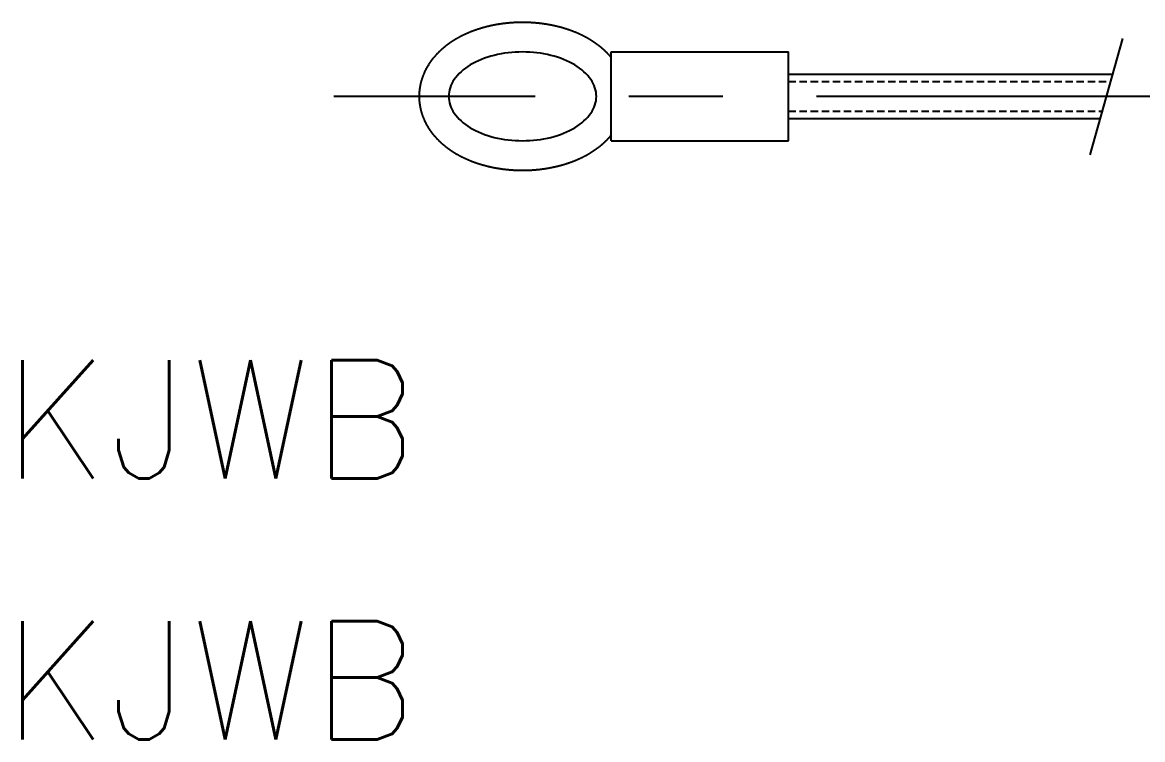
# Model space of a CAD drawing. Extents: x 15 to 151, y 33 to 81.
# Drawn here: x 14.7 to 90.5, y 32.5 to 81 of the extents above; entities that cross this region are included whole.
import ezdxf

# ---------------------------------------------------------------- set-up
doc = ezdxf.new("R2010")
doc.units = 0
doc.linetypes.add('CENTER', pattern=[50.8, 31.75, -6.35, 6.35, -6.35])
doc.linetypes.add('DASHED', pattern=[0.75, 0.5, -0.25])
doc.layers.get('0').update_dxf_attribs({"linetype": 'CONTINUOUS'})
doc.layers.add('CENTER', color=1, linetype='CENTER')
doc.styles.get("Standard").update_dxf_attribs({"font": 'txt.shx'})

msp = doc.modelspace()

# ---------------------------------------------------------------- linework, layer by layer
at = {"color": 3}
msp.add_line((89.1551, 79.9321), (86.9512, 72.0566), dxfattribs=at)
for p, q in [((54.5513, 73.0093), (54.5513, 79.0093)), ((54.5513, 79.0093), (66.5513, 79.0093)), ((66.5513, 73.0093), (66.5513, 79.0093)), ((66.5513, 77.5093), (88.4771, 77.5093)), ((66.5513, 74.5093), (87.6375, 74.5093)), ((54.5513, 73.0093), (66.5513, 73.0093))]:
    msp.add_line(p, q)
at = {"color": 3, "linetype": 'DASHED'}
for p, q in [((66.5513, 77.0093), (88.3372, 77.0093)), ((66.5513, 75.0093), (87.7775, 75.0093))]:
    msp.add_line(p, q, dxfattribs=at)
for points in [[(54.5513, 78.6416, 0), (54.5335, 78.6628, 0), (54.5155, 78.6838, 0), (54.4975, 78.7047, 0), (54.4793, 78.7255, 0), (54.4611, 78.7462, 0), (54.4427, 78.7668, 0), (54.4242, 78.7873, 0), (54.4057, 78.8077, 0), (54.387, 78.8279, 0), (54.3682, 78.848, 0), (54.3493, 78.8681, 0), (54.3304, 78.888, 0), (54.3113, 78.9078, 0), (54.2921, 78.9275, 0), (54.2728, 78.9471, 0), (54.2535, 78.9665, 0), (54.234, 78.9859, 0), (54.2145, 79.0051, 0), (54.1949, 79.0243, 0), (54.1751, 79.0433, 0), (54.1553, 79.0623, 0), (54.1354, 79.0811, 0), (54.1154, 79.0998, 0), (54.0953, 79.1184, 0), (54.0752, 79.1369, 0), (54.0549, 79.1553, 0), (54.0346, 79.1736, 0), (54.0142, 79.1918, 0), (53.9937, 79.2098, 0), (53.9731, 79.2278, 0), (53.9524, 79.2457, 0), (53.9316, 79.2634, 0), (53.9108, 79.2811, 0), (53.8899, 79.2986, 0), (53.8689, 79.3161, 0), (53.8478, 79.3334, 0), (53.8266, 79.3507, 0), (53.8054, 79.3678, 0), (53.784, 79.3849, 0), (53.7626, 79.4018, 0), (53.7411, 79.4186, 0), (53.7196, 79.4354, 0), (53.6979, 79.452, 0), (53.6762, 79.4685, 0), (53.6544, 79.485, 0), (53.6325, 79.5013, 0), (53.6106, 79.5175, 0), (53.5886, 79.5336, 0), (53.5665, 79.5497, 0), (53.5443, 79.5656, 0), (53.522, 79.5814, 0), (53.4997, 79.5972, 0), (53.4773, 79.6128, 0), (53.4549, 79.6283, 0), (53.4323, 79.6438, 0), (53.4097, 79.6591, 0), (53.3871, 79.6744, 0), (53.3643, 79.6895, 0), (53.3415, 79.7046, 0), (53.3186, 79.7195, 0), (53.2957, 79.7344, 0), (53.2726, 79.7491, 0), (53.2496, 79.7638, 0), (53.2264, 79.7784, 0), (53.2032, 79.7928, 0), (53.1799, 79.8072, 0), (53.1565, 79.8215, 0), (53.1331, 79.8357, 0), (53.1096, 79.8498, 0), (53.0861, 79.8638, 0), (53.0625, 79.8777, 0), (53.0388, 79.8915, 0), (53.0151, 79.9052, 0), (52.9913, 79.9189, 0), (52.9675, 79.9324, 0), (52.9435, 79.9459, 0), (52.9196, 79.9592, 0), (52.8955, 79.9725, 0), (52.8714, 79.9857, 0), (52.8473, 79.9987, 0), (52.8231, 80.0117, 0), (52.7988, 80.0246, 0), (52.7745, 80.0374, 0), (52.7501, 80.0502, 0), (52.7257, 80.0628, 0), (52.7012, 80.0753, 0), (52.6767, 80.0878, 0), (52.6521, 80.1002, 0), (52.6274, 80.1125, 0), (52.6027, 80.1246, 0), (52.578, 80.1368, 0), (52.5532, 80.1488, 0), (52.5283, 80.1607, 0), (52.5034, 80.1725, 0), (52.4784, 80.1843, 0), (52.4534, 80.196, 0), (52.4283, 80.2076, 0), (52.4032, 80.2191, 0), (52.3781, 80.2305, 0), (52.3528, 80.2418, 0), (52.3276, 80.253, 0), (52.3022, 80.2642, 0), (52.2769, 80.2752, 0), (52.2514, 80.2862, 0), (52.226, 80.2971, 0), (52.2005, 80.3079, 0), (52.1749, 80.3187, 0), (52.1493, 80.3293, 0), (52.1236, 80.3399, 0), (52.0979, 80.3503, 0), (52.0721, 80.3607, 0), (52.0463, 80.371, 0), (52.0205, 80.3812, 0), (51.9946, 80.3913, 0), (51.9686, 80.4014, 0), (51.9426, 80.4113, 0), (51.9166, 80.4212, 0), (51.8905, 80.431, 0), (51.8644, 80.4407, 0), (51.8382, 80.4503, 0), (51.812, 80.4598, 0), (51.7857, 80.4693, 0), (51.7594, 80.4787, 0), (51.7331, 80.4879, 0), (51.7067, 80.4971, 0), (51.6803, 80.5062, 0), (51.6538, 80.5153, 0), (51.6273, 80.5242, 0), (51.6008, 80.5331, 0), (51.5742, 80.5418, 0), (51.5475, 80.5505, 0), (51.5209, 80.5592, 0), (51.4941, 80.5677, 0), (51.4674, 80.5761, 0), (51.4406, 80.5845, 0), (51.4138, 80.5928, 0), (51.3869, 80.6009, 0), (51.36, 80.6091, 0), (51.3331, 80.6171, 0), (51.3061, 80.625, 0), (51.2791, 80.6329, 0), (51.252, 80.6407, 0), (51.2249, 80.6483, 0), (51.1978, 80.656, 0), (51.1706, 80.6635, 0), (51.1435, 80.6709, 0), (51.1162, 80.6783, 0), (51.089, 80.6856, 0), (51.0617, 80.6928, 0), (51.0343, 80.6999, 0), (51.007, 80.7069, 0), (50.9796, 80.7139, 0), (50.9522, 80.7208, 0), (50.9247, 80.7275, 0), (50.8972, 80.7343, 0), (50.8697, 80.7409, 0), (50.8421, 80.7474, 0), (50.8145, 80.7539, 0), (50.7869, 80.7603, 0), (50.7593, 80.7666, 0), (50.7316, 80.7728, 0), (50.7039, 80.7789, 0), (50.6762, 80.785, 0), (50.6484, 80.791, 0), (50.6206, 80.7969, 0), (50.5928, 80.8027, 0), (50.565, 80.8084, 0), (50.5371, 80.8141, 0), (50.5092, 80.8196, 0), (50.4813, 80.8251, 0), (50.4533, 80.8305, 0), (50.4253, 80.8359, 0), (50.3973, 80.8411, 0), (50.3693, 80.8463, 0), (50.3412, 80.8514, 0), (50.3132, 80.8564, 0), (50.2851, 80.8613, 0), (50.2569, 80.8661, 0), (50.2288, 80.8709, 0), (50.2006, 80.8756, 0), (50.1724, 80.8802, 0), (50.1442, 80.8847, 0), (50.116, 80.8892, 0), (50.0877, 80.8935, 0), (50.0595, 80.8978, 0), (50.0312, 80.902, 0), (50.0028, 80.9061, 0), (49.9745, 80.9102, 0), (49.9462, 80.9141, 0), (49.9178, 80.918, 0), (49.8894, 80.9218, 0), (49.861, 80.9255, 0), (49.8325, 80.9292, 0), (49.8041, 80.9327, 0), (49.7756, 80.9362, 0), (49.7472, 80.9396, 0), (49.7187, 80.9429, 0), (49.6901, 80.9461, 0), (49.6616, 80.9493, 0), (49.6331, 80.9523, 0), (49.6045, 80.9553, 0), (49.576, 80.9582, 0), (49.5474, 80.9611, 0), (49.5188, 80.9638, 0), (49.4902, 80.9665, 0), (49.4615, 80.9691, 0), (49.4329, 80.9716, 0), (49.4043, 80.974, 0), (49.3756, 80.9763, 0), (49.3469, 80.9786, 0), (49.3182, 80.9808, 0), (49.2896, 80.9829, 0), (49.2609, 80.9849, 0), (49.2321, 80.9869, 0), (49.2034, 80.9887, 0), (49.1747, 80.9905, 0), (49.146, 80.9922, 0), (49.1172, 80.9938, 0), (49.0885, 80.9954, 0), (49.0597, 80.9968, 0), (49.0309, 80.9982, 0), (49.0022, 80.9995, 0), (48.9734, 81.0007, 0), (48.9446, 81.0019, 0), (48.9158, 81.0029, 0), (48.887, 81.0039, 0), (48.8582, 81.0048, 0), (48.8294, 81.0056, 0), (48.8006, 81.0063, 0), (48.7718, 81.007, 0), (48.743, 81.0076, 0), (48.7142, 81.0081, 0), (48.6853, 81.0085, 0), (48.6565, 81.0088, 0), (48.6277, 81.0091, 0), (48.5989, 81.0092, 0), (48.57, 81.0093, 0), (48.5412, 81.0093, 0), (48.5124, 81.0093, 0), (48.4836, 81.0091, 0), (48.4548, 81.0089, 0), (48.4259, 81.0086, 0), (48.3971, 81.0082, 0), (48.3683, 81.0077, 0), (48.3395, 81.0072, 0), (48.3107, 81.0065, 0), (48.2819, 81.0058, 0), (48.2531, 81.005, 0), (48.2243, 81.0041, 0), (48.1955, 81.0032, 0), (48.1667, 81.0022, 0), (48.1379, 81.001, 0), (48.1091, 80.9998, 0), (48.0803, 80.9986, 0), (48.0516, 80.9972, 0), (48.0228, 80.9958, 0), (47.994, 80.9943, 0), (47.9653, 80.9927, 0), (47.9366, 80.991, 0), (47.9078, 80.9893, 0), (47.8791, 80.9874, 0), (47.8504, 80.9855, 0), (47.8217, 80.9835, 0), (47.793, 80.9814, 0), (47.7643, 80.9793, 0), (47.7356, 80.977, 0), (47.707, 80.9747, 0), (47.6783, 80.9723, 0), (47.6497, 80.9699, 0), (47.6211, 80.9673, 0), (47.5925, 80.9647, 0), (47.5639, 80.9619, 0), (47.5353, 80.9591, 0), (47.5067, 80.9563, 0), (47.4782, 80.9533, 0), (47.4496, 80.9503, 0), (47.4211, 80.9471, 0), (47.3926, 80.9439, 0), (47.3641, 80.9407, 0), (47.3356, 80.9373, 0), (47.3071, 80.9339, 0), (47.2787, 80.9303, 0), (47.2503, 80.9267, 0), (47.2218, 80.923, 0), (47.1935, 80.9193, 0), (47.1651, 80.9154, 0), (47.1367, 80.9115, 0), (47.1084, 80.9075, 0), (47.0801, 80.9034, 0), (47.0518, 80.8992, 0), (47.0235, 80.895, 0), (46.9952, 80.8906, 0), (46.967, 80.8862, 0), (46.9388, 80.8817, 0), (46.9106, 80.8772, 0), (46.8824, 80.8725, 0), (46.8542, 80.8678, 0), (46.8261, 80.8629, 0), (46.798, 80.858, 0), (46.7699, 80.8531, 0), (46.7419, 80.848, 0), (46.7138, 80.8428, 0), (46.6858, 80.8376, 0), (46.6578, 80.8323, 0), (46.6299, 80.8269, 0), (46.6019, 80.8215, 0), (46.574, 80.8159, 0), (46.5461, 80.8103, 0), (46.5183, 80.8046, 0), (46.4905, 80.7988, 0), (46.4627, 80.7929, 0), (46.4349, 80.7869, 0), (46.4071, 80.7809, 0), (46.3794, 80.7748, 0), (46.3517, 80.7686, 0), (46.3241, 80.7623, 0), (46.2965, 80.7559, 0), (46.2689, 80.7494, 0), (46.2413, 80.7429, 0), (46.2138, 80.7363, 0), (46.1863, 80.7296, 0), (46.1588, 80.7228, 0), (46.1313, 80.716, 0), (46.1039, 80.709, 0), (46.0766, 80.702, 0), (46.0492, 80.6949, 0), (46.0219, 80.6877, 0), (45.9946, 80.6804, 0), (45.9674, 80.6731, 0), (45.9402, 80.6657, 0), (45.913, 80.6581, 0), (45.8859, 80.6505, 0), (45.8588, 80.6429, 0), (45.8317, 80.6351, 0), (45.8047, 80.6273, 0), (45.7777, 80.6193, 0), (45.7507, 80.6113, 0), (45.7238, 80.6032, 0), (45.6969, 80.5951, 0), (45.6701, 80.5868, 0), (45.6433, 80.5785, 0), (45.6165, 80.57, 0), (45.5898, 80.5615, 0), (45.5631, 80.553, 0), (45.5365, 80.5443, 0), (45.5098, 80.5355, 0), (45.4833, 80.5267, 0), (45.4568, 80.5178, 0), (45.4303, 80.5088, 0), (45.4038, 80.4997, 0), (45.3774, 80.4906, 0), (45.3511, 80.4813, 0), (45.3247, 80.472, 0), (45.2985, 80.4626, 0), (45.2722, 80.4531, 0), (45.246, 80.4435, 0), (45.2199, 80.4339, 0), (45.1938, 80.4241, 0), (45.1677, 80.4143, 0), (45.1417, 80.4044, 0), (45.1157, 80.3944, 0), (45.0898, 80.3843, 0), (45.0639, 80.3742, 0), (45.0381, 80.3639, 0), (45.0123, 80.3536, 0), (44.9865, 80.3432, 0), (44.9608, 80.3327, 0), (44.9352, 80.3221, 0), (44.9096, 80.3114, 0), (44.884, 80.3007, 0), (44.8585, 80.2898, 0), (44.8331, 80.2789, 0), (44.8077, 80.2679, 0), (44.7823, 80.2568, 0), (44.757, 80.2456, 0), (44.7317, 80.2343, 0), (44.7065, 80.223, 0), (44.6814, 80.2115, 0), (44.6563, 80.2, 0), (44.6312, 80.1883, 0), (44.6063, 80.1766, 0), (44.5813, 80.1648, 0), (44.5564, 80.1529, 0), (44.5316, 80.141, 0), (44.5068, 80.1289, 0), (44.4821, 80.1167, 0), (44.4574, 80.1045, 0), (44.4328, 80.0921, 0), (44.4083, 80.0797, 0), (44.3838, 80.0672, 0), (44.3593, 80.0546, 0), (44.3349, 80.0419, 0), (44.3106, 80.0291, 0), (44.2863, 80.0162, 0), (44.2621, 80.0032, 0), (44.238, 79.9902, 0), (44.2139, 79.977, 0), (44.1899, 79.9638, 0), (44.1659, 79.9504, 0), (44.142, 79.937, 0), (44.1181, 79.9234, 0), (44.0944, 79.9098, 0), (44.0706, 79.8961, 0), (44.047, 79.8823, 0), (44.0234, 79.8684, 0), (43.9999, 79.8544, 0), (43.9764, 79.8403, 0), (43.953, 79.8261, 0), (43.9296, 79.8119, 0), (43.9064, 79.7975, 0), (43.8832, 79.783, 0), (43.86, 79.7685, 0), (43.8369, 79.7538, 0), (43.8139, 79.739, 0), (43.791, 79.7242, 0), (43.7681, 79.7093, 0), (43.7453, 79.6942, 0), (43.7226, 79.6791, 0), (43.6999, 79.6638, 0), (43.6773, 79.6485, 0), (43.6548, 79.6331, 0), (43.6323, 79.6176, 0), (43.6099, 79.6019, 0), (43.5876, 79.5862, 0), (43.5653, 79.5704, 0), (43.5432, 79.5545, 0), (43.5211, 79.5385, 0), (43.499, 79.5224, 0), (43.4771, 79.5061, 0), (43.4552, 79.4898, 0), (43.4334, 79.4734, 0), (43.4116, 79.4569, 0), (43.39, 79.4403, 0), (43.3684, 79.4236, 0), (43.3469, 79.4068, 0), (43.3254, 79.3899, 0), (43.3041, 79.3729, 0), (43.2828, 79.3557, 0), (43.2616, 79.3385, 0), (43.2405, 79.3212, 0), (43.2194, 79.3038, 0), (43.1985, 79.2863, 0), (43.1776, 79.2687, 0), (43.1567, 79.2509, 0), (43.136, 79.2331, 0), (43.1154, 79.2152, 0), (43.0948, 79.1971, 0), (43.0743, 79.179, 0), (43.0539, 79.1607, 0), (43.0336, 79.1424, 0), (43.0134, 79.1239, 0), (42.9932, 79.1053, 0), (42.9732, 79.0866, 0), (42.9532, 79.0678, 0), (42.9333, 79.0489, 0), (42.9136, 79.0299, 0), (42.8939, 79.0108, 0), (42.8743, 78.9916, 0), (42.8548, 78.9722, 0), (42.8354, 78.9528, 0), (42.8161, 78.9332, 0), (42.7968, 78.9136, 0), (42.7777, 78.8938, 0), (42.7587, 78.8739, 0), (42.7398, 78.8539, 0), (42.721, 78.8338, 0), (42.7023, 78.8136, 0), (42.6837, 78.7933, 0), (42.6652, 78.7728, 0), (42.6468, 78.7523, 0), (42.6285, 78.7316, 0), (42.6103, 78.7109, 0), (42.5923, 78.69, 0), (42.5743, 78.669, 0), (42.5565, 78.6479, 0), (42.5387, 78.6266, 0), (42.5211, 78.6053, 0), (42.5036, 78.5839, 0), (42.4862, 78.5623, 0), (42.4689, 78.5406, 0), (42.4517, 78.5189, 0), (42.4347, 78.497, 0), (42.4178, 78.4749, 0), (42.401, 78.4528, 0), (42.3843, 78.4306, 0), (42.3677, 78.4082, 0), (42.3513, 78.3857, 0), (42.335, 78.3632, 0), (42.3188, 78.3405, 0), (42.3027, 78.3176, 0), (42.2868, 78.2947, 0), (42.271, 78.2717, 0), (42.2553, 78.2485, 0), (42.2397, 78.2252, 0), (42.2243, 78.2018, 0), (42.209, 78.1783, 0), (42.1939, 78.1547, 0), (42.1788, 78.1309, 0), (42.164, 78.1071, 0), (42.1492, 78.0831, 0), (42.1346, 78.059, 0), (42.1202, 78.0347, 0), (42.1059, 78.0104, 0), (42.0917, 77.9859, 0), (42.0777, 77.9614, 0), (42.0639, 77.9367, 0), (42.0501, 77.9119, 0), (42.0366, 77.887, 0), (42.0232, 77.862, 0), (42.0099, 77.8368, 0), (41.9969, 77.8116, 0), (41.9839, 77.7862, 0), (41.9712, 77.7608, 0), (41.9586, 77.7352, 0), (41.9461, 77.7096, 0), (41.9338, 77.6838, 0), (41.9217, 77.6579, 0), (41.9098, 77.632, 0), (41.898, 77.6059, 0), (41.8864, 77.5798, 0), (41.8749, 77.5535, 0), (41.8637, 77.5271, 0), (41.8526, 77.5007, 0), (41.8417, 77.4741, 0), (41.831, 77.4475, 0), (41.8204, 77.4207, 0), (41.81, 77.3939, 0), (41.7998, 77.367, 0), (41.7898, 77.34, 0), (41.78, 77.3129, 0), (41.7704, 77.2857, 0), (41.7609, 77.2584, 0), (41.7517, 77.2311, 0), (41.7426, 77.2037, 0), (41.7337, 77.1761, 0), (41.7251, 77.1485, 0), (41.7166, 77.1208, 0), (41.7083, 77.0931, 0), (41.7002, 77.0652, 0), (41.6923, 77.0373, 0), (41.6846, 77.0093, 0), (41.6772, 76.9812, 0), (41.6699, 76.9531, 0), (41.6628, 76.9249, 0), (41.6559, 76.8966, 0), (41.6493, 76.8682, 0), (41.6428, 76.8398, 0), (41.6366, 76.8113, 0), (41.6306, 76.7827, 0), (41.6248, 76.754, 0), (41.6192, 76.7253, 0), (41.6138, 76.6966, 0), (41.6087, 76.6677, 0), (41.6038, 76.6389, 0), (41.5991, 76.6099, 0), (41.5946, 76.581, 0), (41.5904, 76.5519, 0), (41.5864, 76.5229, 0), (41.5826, 76.4938, 0), (41.579, 76.4646, 0), (41.5757, 76.4355, 0), (41.5725, 76.4063, 0), (41.5696, 76.377, 0), (41.567, 76.3478, 0), (41.5645, 76.3185, 0), (41.5623, 76.2891, 0), (41.5603, 76.2598, 0), (41.5585, 76.2304, 0), (41.5569, 76.201, 0), (41.5556, 76.1716, 0), (41.5545, 76.1422, 0), (41.5536, 76.1128, 0), (41.5529, 76.0834, 0), (41.5525, 76.054, 0), (41.5523, 76.0245, 0), (41.5523, 75.9951, 0), (41.5525, 75.9656, 0), (41.553, 75.9362, 0), (41.5536, 75.9068, 0), (41.5545, 75.8774, 0), (41.5557, 75.848, 0), (41.557, 75.8186, 0), (41.5586, 75.7892, 0), (41.5603, 75.7598, 0), (41.5624, 75.7305, 0), (41.5646, 75.7011, 0), (41.567, 75.6718, 0), (41.5697, 75.6426, 0), (41.5726, 75.6133, 0), (41.5757, 75.5841, 0), (41.5791, 75.5549, 0), (41.5826, 75.5258, 0), (41.5864, 75.4967, 0), (41.5904, 75.4676, 0), (41.5946, 75.4386, 0), (41.5991, 75.4096, 0), (41.6038, 75.3807, 0), (41.6086, 75.3518, 0), (41.6138, 75.323, 0), (41.6191, 75.2942, 0), (41.6246, 75.2655, 0), (41.6304, 75.2368, 0), (41.6364, 75.2082, 0), (41.6426, 75.1797, 0), (41.6491, 75.1512, 0), (41.6557, 75.1229, 0), (41.6626, 75.0945, 0), (41.6696, 75.0663, 0), (41.6769, 75.0381, 0), (41.6844, 75.01, 0), (41.692, 74.982, 0), (41.6999, 74.9541, 0), (41.708, 74.9263, 0), (41.7163, 74.8985, 0), (41.7248, 74.8708, 0), (41.7334, 74.8432, 0), (41.7423, 74.8157, 0), (41.7513, 74.7882, 0), (41.7606, 74.7609, 0), (41.77, 74.7336, 0), (41.7797, 74.7065, 0), (41.7895, 74.6794, 0), (41.7995, 74.6524, 0), (41.8097, 74.6255, 0), (41.82, 74.5986, 0), (41.8306, 74.5719, 0), (41.8413, 74.5453, 0), (41.8522, 74.5187, 0), (41.8633, 74.4923, 0), (41.8746, 74.4659, 0), (41.886, 74.4397, 0), (41.8976, 74.4135, 0), (41.9094, 74.3875, 0), (41.9213, 74.3615, 0), (41.9334, 74.3357, 0), (41.9457, 74.3099, 0), (41.9581, 74.2843, 0), (41.9707, 74.2587, 0), (41.9835, 74.2333, 0), (41.9964, 74.2079, 0), (42.0095, 74.1827, 0), (42.0228, 74.1576, 0), (42.0362, 74.1325, 0), (42.0497, 74.1076, 0), (42.0634, 74.0828, 0), (42.0773, 74.0581, 0), (42.0913, 74.0336, 0), (42.1054, 74.0091, 0), (42.1197, 73.9847, 0), (42.1342, 73.9605, 0), (42.1488, 73.9364, 0), (42.1635, 73.9124, 0), (42.1784, 73.8885, 0), (42.1934, 73.8647, 0), (42.2086, 73.8411, 0), (42.2238, 73.8175, 0), (42.2393, 73.7941, 0), (42.2548, 73.7708, 0), (42.2705, 73.7477, 0), (42.2863, 73.7246, 0), (42.3023, 73.7017, 0), (42.3183, 73.6788, 0), (42.3345, 73.6561, 0), (42.3508, 73.6335, 0), (42.3673, 73.6111, 0), (42.3838, 73.5887, 0), (42.4005, 73.5665, 0), (42.4173, 73.5443, 0), (42.4342, 73.5223, 0), (42.4513, 73.5004, 0), (42.4684, 73.4786, 0), (42.4857, 73.4569, 0), (42.5031, 73.4354, 0), (42.5206, 73.4139, 0), (42.5382, 73.3926, 0), (42.556, 73.3714, 0), (42.5738, 73.3503, 0), (42.5917, 73.3293, 0), (42.6098, 73.3084, 0), (42.628, 73.2876, 0), (42.6463, 73.2669, 0), (42.6646, 73.2464, 0), (42.6831, 73.226, 0), (42.7017, 73.2056, 0), (42.7204, 73.1854, 0), (42.7392, 73.1653, 0), (42.7581, 73.1453, 0), (42.7771, 73.1254, 0), (42.7962, 73.1057, 0), (42.8154, 73.086, 0), (42.8347, 73.0664, 0), (42.8541, 73.047, 0), (42.8736, 73.0277, 0), (42.8932, 73.0084, 0), (42.9129, 72.9893, 0), (42.9327, 72.9703, 0), (42.9526, 72.9514, 0), (42.9725, 72.9326, 0), (42.9926, 72.9139, 0), (43.0127, 72.8953, 0), (43.0329, 72.8769, 0), (43.0533, 72.8585, 0), (43.0737, 72.8402, 0), (43.0941, 72.8221, 0), (43.1147, 72.804, 0), (43.1354, 72.7861, 0), (43.1561, 72.7682, 0), (43.1769, 72.7505, 0), (43.1978, 72.7329, 0), (43.2188, 72.7154, 0), (43.2398, 72.698, 0), (43.261, 72.6806, 0), (43.2822, 72.6634, 0), (43.3035, 72.6463, 0), (43.3248, 72.6293, 0), (43.3463, 72.6124, 0), (43.3678, 72.5956, 0), (43.3894, 72.5789, 0), (43.4111, 72.5623, 0), (43.4328, 72.5458, 0), (43.4547, 72.5294, 0), (43.4766, 72.5131, 0), (43.4985, 72.4969, 0), (43.5206, 72.4808, 0), (43.5427, 72.4648, 0), (43.5649, 72.4489, 0), (43.5871, 72.4331, 0), (43.6095, 72.4174, 0), (43.6319, 72.4018, 0), (43.6544, 72.3863, 0), (43.6769, 72.3709, 0), (43.6995, 72.3556, 0), (43.7222, 72.3404, 0), (43.745, 72.3252, 0), (43.7678, 72.3102, 0), (43.7907, 72.2953, 0), (43.8136, 72.2804, 0), (43.8367, 72.2657, 0), (43.8598, 72.2511, 0), (43.8829, 72.2365, 0), (43.9061, 72.2221, 0), (43.9294, 72.2077, 0), (43.9528, 72.1934, 0), (43.9762, 72.1793, 0), (43.9997, 72.1652, 0), (44.0232, 72.1512, 0), (44.0468, 72.1373, 0), (44.0705, 72.1235, 0), (44.0942, 72.1098, 0), (44.118, 72.0962, 0), (44.1419, 72.0827, 0), (44.1658, 72.0693, 0), (44.1897, 72.0559, 0), (44.2138, 72.0427, 0), (44.2379, 72.0295, 0), (44.262, 72.0164, 0), (44.2862, 72.0035, 0), (44.3105, 71.9906, 0), (44.3348, 71.9778, 0), (44.3592, 71.9651, 0), (44.3836, 71.9525, 0), (44.4081, 71.9399, 0), (44.4327, 71.9275, 0), (44.4572, 71.9152, 0), (44.4819, 71.9029, 0), (44.5066, 71.8907, 0), (44.5314, 71.8786, 0), (44.5562, 71.8666, 0), (44.5811, 71.8547, 0), (44.606, 71.8429, 0), (44.631, 71.8312, 0), (44.656, 71.8195, 0), (44.6811, 71.8079, 0), (44.7062, 71.7964, 0), (44.7314, 71.785, 0), (44.7566, 71.7737, 0), (44.7819, 71.7625, 0), (44.8072, 71.7514, 0), (44.8326, 71.7403, 0), (44.8581, 71.7294, 0), (44.8836, 71.7185, 0), (44.9091, 71.7077, 0), (44.9347, 71.697, 0), (44.9603, 71.6863, 0), (44.986, 71.6758, 0), (45.0117, 71.6653, 0), (45.0375, 71.655, 0), (45.0633, 71.6447, 0), (45.0892, 71.6345, 0), (45.1151, 71.6244, 0), (45.1411, 71.6144, 0), (45.1671, 71.6044, 0), (45.1931, 71.5946, 0), (45.2192, 71.5848, 0), (45.2453, 71.5751, 0), (45.2715, 71.5655, 0), (45.2978, 71.556, 0), (45.324, 71.5465, 0), (45.3503, 71.5372, 0), (45.3767, 71.5279, 0), (45.4031, 71.5187, 0), (45.4295, 71.5096, 0), (45.456, 71.5006, 0), (45.4826, 71.4917, 0), (45.5091, 71.4829, 0), (45.5357, 71.4741, 0), (45.5624, 71.4654, 0), (45.5891, 71.4568, 0), (45.6158, 71.4483, 0), (45.6425, 71.4399, 0), (45.6693, 71.4316, 0), (45.6962, 71.4233, 0), (45.7231, 71.4151, 0), (45.75, 71.407, 0), (45.7769, 71.399, 0), (45.8039, 71.3911, 0), (45.8309, 71.3833, 0), (45.858, 71.3755, 0), (45.8851, 71.3678, 0), (45.9122, 71.3602, 0), (45.9394, 71.3527, 0), (45.9666, 71.3453, 0), (45.9939, 71.338, 0), (46.0211, 71.3307, 0), (46.0484, 71.3235, 0), (46.0758, 71.3164, 0), (46.1031, 71.3094, 0), (46.1305, 71.3025, 0), (46.158, 71.2956, 0), (46.1855, 71.2889, 0), (46.213, 71.2822, 0), (46.2405, 71.2756, 0), (46.268, 71.2691, 0), (46.2956, 71.2626, 0), (46.3233, 71.2563, 0), (46.3509, 71.25, 0), (46.3786, 71.2438, 0), (46.4063, 71.2377, 0), (46.434, 71.2317, 0), (46.4618, 71.2257, 0), (46.4896, 71.2199, 0), (46.5174, 71.2141, 0), (46.5453, 71.2084, 0), (46.5732, 71.2028, 0), (46.6011, 71.1972, 0), (46.629, 71.1918, 0), (46.6569, 71.1864, 0), (46.6849, 71.1811, 0), (46.7129, 71.1759, 0), (46.741, 71.1708, 0), (46.769, 71.1657, 0), (46.7971, 71.1607, 0), (46.8252, 71.1558, 0), (46.8533, 71.151, 0), (46.8815, 71.1463, 0), (46.9096, 71.1417, 0), (46.9378, 71.1371, 0), (46.9661, 71.1326, 0), (46.9943, 71.1282, 0), (47.0225, 71.1239, 0), (47.0508, 71.1196, 0), (47.0791, 71.1155, 0), (47.1074, 71.1114, 0), (47.1358, 71.1074, 0), (47.1641, 71.1034, 0), (47.1925, 71.0996, 0), (47.2209, 71.0958, 0), (47.2493, 71.0921, 0), (47.2778, 71.0885, 0), (47.3062, 71.085, 0), (47.3347, 71.0816, 0), (47.3631, 71.0782, 0), (47.3916, 71.0749, 0), (47.4202, 71.0717, 0), (47.4487, 71.0686, 0), (47.4772, 71.0655, 0), (47.5058, 71.0625, 0), (47.5344, 71.0597, 0), (47.563, 71.0568, 0), (47.5916, 71.0541, 0), (47.6202, 71.0515, 0), (47.6488, 71.0489, 0), (47.6774, 71.0464, 0), (47.7061, 71.044, 0), (47.7347, 71.0417, 0), (47.7634, 71.0394, 0), (47.7921, 71.0373, 0), (47.8208, 71.0352, 0), (47.8495, 71.0332, 0), (47.8782, 71.0313, 0), (47.9069, 71.0294, 0), (47.9357, 71.0277, 0), (47.9644, 71.026, 0), (47.9932, 71.0244, 0), (48.0219, 71.0229, 0), (48.0507, 71.0214, 0), (48.0794, 71.0201, 0), (48.1082, 71.0188, 0), (48.137, 71.0176, 0), (48.1658, 71.0165, 0), (48.1946, 71.0154, 0), (48.2234, 71.0145, 0), (48.2522, 71.0136, 0), (48.281, 71.0128, 0), (48.3098, 71.0121, 0), (48.3386, 71.0114, 0), (48.3674, 71.0109, 0), (48.3962, 71.0104, 0), (48.425, 71.01, 0), (48.4539, 71.0097, 0), (48.4827, 71.0095, 0), (48.5115, 71.0093, 0), (48.5403, 71.0092, 0), (48.5691, 71.0093, 0), (48.598, 71.0093, 0), (48.6268, 71.0095, 0), (48.6556, 71.0098, 0), (48.6844, 71.0101, 0), (48.7133, 71.0105, 0), (48.7421, 71.011, 0), (48.7709, 71.0116, 0), (48.7997, 71.0122, 0), (48.8285, 71.0129, 0), (48.8573, 71.0138, 0), (48.8861, 71.0147, 0), (48.9149, 71.0156, 0), (48.9437, 71.0167, 0), (48.9725, 71.0178, 0), (49.0013, 71.019, 0), (49.03, 71.0203, 0), (49.0588, 71.0217, 0), (49.0876, 71.0232, 0), (49.1163, 71.0247, 0), (49.1451, 71.0263, 0), (49.1738, 71.028, 0), (49.2025, 71.0298, 0), (49.2312, 71.0317, 0), (49.26, 71.0336, 0), (49.2887, 71.0356, 0), (49.3174, 71.0377, 0), (49.346, 71.0399, 0), (49.3747, 71.0422, 0), (49.4034, 71.0445, 0), (49.432, 71.0469, 0), (49.4606, 71.0494, 0), (49.4893, 71.052, 0), (49.5179, 71.0547, 0), (49.5465, 71.0574, 0), (49.5751, 71.0603, 0), (49.6036, 71.0632, 0), (49.6322, 71.0662, 0), (49.6607, 71.0692, 0), (49.6893, 71.0724, 0), (49.7178, 71.0756, 0), (49.7463, 71.0789, 0), (49.7748, 71.0823, 0), (49.8032, 71.0858, 0), (49.8317, 71.0894, 0), (49.8601, 71.093, 0), (49.8885, 71.0967, 0), (49.9169, 71.1005, 0), (49.9453, 71.1044, 0), (49.9736, 71.1083, 0), (50.002, 71.1124, 0), (50.0303, 71.1165, 0), (50.0586, 71.1207, 0), (50.0869, 71.125, 0), (50.1151, 71.1293, 0), (50.1434, 71.1338, 0), (50.1716, 71.1383, 0), (50.1998, 71.1429, 0), (50.2279, 71.1476, 0), (50.2561, 71.1523, 0), (50.2842, 71.1572, 0), (50.3123, 71.1621, 0), (50.3404, 71.1671, 0), (50.3684, 71.1722, 0), (50.3965, 71.1774, 0), (50.4245, 71.1826, 0), (50.4525, 71.188, 0), (50.4804, 71.1934, 0), (50.5083, 71.1989, 0), (50.5362, 71.2044, 0), (50.5641, 71.2101, 0), (50.592, 71.2158, 0), (50.6198, 71.2216, 0), (50.6476, 71.2275, 0), (50.6753, 71.2335, 0), (50.7031, 71.2395, 0), (50.7308, 71.2457, 0), (50.7584, 71.2519, 0), (50.7861, 71.2582, 0), (50.8137, 71.2646, 0), (50.8413, 71.271, 0), (50.8688, 71.2776, 0), (50.8964, 71.2842, 0), (50.9239, 71.2909, 0), (50.9513, 71.2977, 0), (50.9788, 71.3046, 0), (51.0061, 71.3115, 0), (51.0335, 71.3186, 0), (51.0608, 71.3257, 0), (51.0881, 71.3329, 0), (51.1154, 71.3402, 0), (51.1426, 71.3475, 0), (51.1698, 71.355, 0), (51.197, 71.3625, 0), (51.2241, 71.3701, 0), (51.2512, 71.3778, 0), (51.2783, 71.3856, 0), (51.3053, 71.3934, 0), (51.3322, 71.4014, 0), (51.3592, 71.4094, 0), (51.3861, 71.4175, 0), (51.413, 71.4257, 0), (51.4398, 71.434, 0), (51.4666, 71.4423, 0), (51.4933, 71.4507, 0), (51.52, 71.4593, 0), (51.5467, 71.4679, 0), (51.5734, 71.4766, 0), (51.5999, 71.4853, 0), (51.6265, 71.4942, 0), (51.653, 71.5031, 0), (51.6795, 71.5122, 0), (51.7059, 71.5213, 0), (51.7323, 71.5305, 0), (51.7586, 71.5397, 0), (51.7849, 71.5491, 0), (51.8112, 71.5585, 0), (51.8374, 71.5681, 0), (51.8636, 71.5777, 0), (51.8897, 71.5874, 0), (51.9158, 71.5972, 0), (51.9418, 71.607, 0), (51.9678, 71.617, 0), (51.9938, 71.627, 0), (52.0197, 71.6372, 0), (52.0455, 71.6474, 0), (52.0713, 71.6577, 0), (52.0971, 71.668, 0), (52.1228, 71.6785, 0), (52.1485, 71.689, 0), (52.1741, 71.6997, 0), (52.1997, 71.7104, 0), (52.2252, 71.7212, 0), (52.2507, 71.7321, 0), (52.2761, 71.7431, 0), (52.3015, 71.7541, 0), (52.3268, 71.7653, 0), (52.3521, 71.7765, 0), (52.3773, 71.7878, 0), (52.4025, 71.7992, 0), (52.4276, 71.8107, 0), (52.4527, 71.8223, 0), (52.4777, 71.834, 0), (52.5026, 71.8457, 0), (52.5275, 71.8576, 0), (52.5524, 71.8695, 0), (52.5772, 71.8815, 0), (52.602, 71.8936, 0), (52.6267, 71.9058, 0), (52.6513, 71.9181, 0), (52.6759, 71.9305, 0), (52.7004, 71.9429, 0), (52.7249, 71.9555, 0), (52.7494, 71.9681, 0), (52.7737, 71.9808, 0), (52.798, 71.9936, 0), (52.8223, 72.0065, 0), (52.8465, 72.0195, 0), (52.8706, 72.0326, 0), (52.8947, 72.0458, 0), (52.9187, 72.0591, 0), (52.9427, 72.0724, 0), (52.9666, 72.0859, 0), (52.9904, 72.0994, 0), (53.0142, 72.113, 0), (53.0379, 72.1268, 0), (53.0616, 72.1406, 0), (53.0852, 72.1545, 0), (53.1087, 72.1685, 0), (53.1322, 72.1826, 0), (53.1556, 72.1968, 0), (53.1789, 72.2111, 0), (53.2022, 72.2255, 0), (53.2254, 72.2399, 0), (53.2485, 72.2545, 0), (53.2716, 72.2692, 0), (53.2946, 72.2839, 0), (53.3175, 72.2988, 0), (53.3404, 72.3137, 0), (53.3632, 72.3288, 0), (53.386, 72.3439, 0), (53.4086, 72.3592, 0), (53.4312, 72.3745, 0), (53.4537, 72.39, 0), (53.4762, 72.4055, 0), (53.4986, 72.4211, 0), (53.5209, 72.4369, 0), (53.5431, 72.4527, 0), (53.5653, 72.4686, 0), (53.5874, 72.4846, 0), (53.6094, 72.5008, 0), (53.6314, 72.517, 0), (53.6533, 72.5333, 0), (53.6751, 72.5497, 0), (53.6968, 72.5663, 0), (53.7184, 72.5829, 0), (53.74, 72.5996, 0), (53.7615, 72.6165, 0), (53.7829, 72.6334, 0), (53.8043, 72.6504, 0), (53.8256, 72.6676, 0), (53.8467, 72.6848, 0), (53.8678, 72.7021, 0), (53.8889, 72.7196, 0), (53.9098, 72.7371, 0), (53.9307, 72.7548, 0), (53.9515, 72.7725, 0), (53.9722, 72.7904, 0), (53.9928, 72.8083, 0), (54.0134, 72.8264, 0), (54.0338, 72.8446, 0), (54.0542, 72.8629, 0), (54.0745, 72.8813, 0), (54.0947, 72.8998, 0), (54.1149, 72.9184, 0), (54.1349, 72.9371, 0), (54.1549, 72.956, 0), (54.1747, 72.9749, 0), (54.1945, 72.994, 0), (54.2142, 73.0131, 0), (54.2337, 73.0324, 0), (54.2532, 73.0518, 0), (54.2726, 73.0713, 0), (54.2919, 73.0909, 0), (54.3111, 73.1106, 0), (54.3302, 73.1304, 0), (54.3492, 73.1503, 0), (54.3681, 73.1704, 0), (54.3869, 73.1905, 0), (54.4056, 73.2108, 0), (54.4242, 73.2311, 0), (54.4427, 73.2516, 0), (54.4611, 73.2722, 0), (54.4793, 73.2929, 0), (54.4975, 73.3137, 0), (54.5155, 73.3346, 0), (54.5335, 73.3557, 0), (54.5513, 73.3768, 0)], [(53.5513, 76.0093, 0), (53.5453, 76.1565, 0), (53.5272, 76.3034, 0), (53.4972, 76.4495, 0), (53.4552, 76.5946, 0), (53.4015, 76.7383, 0), (53.336, 76.8802, 0), (53.259, 77.02, 0), (53.1707, 77.1574, 0), (53.0713, 77.292, 0), (52.9609, 77.4235, 0), (52.84, 77.5516, 0), (52.7087, 77.676, 0), (52.5673, 77.7964, 0), (52.4164, 77.9125, 0), (52.2561, 78.024, 0), (52.0868, 78.1306, 0), (51.9091, 78.2322, 0), (51.7233, 78.3284, 0), (51.5298, 78.4189, 0), (51.3292, 78.5037, 0), (51.1218, 78.5825, 0), (50.9083, 78.6551, 0), (50.6891, 78.7213, 0), (50.4647, 78.781, 0), (50.2358, 78.834, 0), (50.0027, 78.8801, 0), (49.7662, 78.9194, 0), (49.5268, 78.9517, 0), (49.285, 78.9769, 0), (49.0414, 78.9949, 0), (48.7966, 79.0057, 0), (48.5513, 79.0093, 0), (48.306, 79.0057, 0), (48.0612, 78.9949, 0), (47.8177, 78.9769, 0), (47.5759, 78.9517, 0), (47.3364, 78.9194, 0), (47.0999, 78.8801, 0), (46.8669, 78.834, 0), (46.6379, 78.781, 0), (46.4135, 78.7213, 0), (46.1943, 78.6551, 0), (45.9808, 78.5825, 0), (45.7735, 78.5037, 0), (45.5728, 78.4189, 0), (45.3793, 78.3284, 0), (45.1935, 78.2322, 0), (45.0158, 78.1306, 0), (44.8466, 78.024, 0), (44.6863, 77.9125, 0), (44.5353, 77.7964, 0), (44.394, 77.676, 0), (44.2627, 77.5516, 0), (44.1417, 77.4235, 0), (44.0314, 77.292, 0), (43.9319, 77.1574, 0), (43.8436, 77.02, 0), (43.7666, 76.8802, 0), (43.7012, 76.7383, 0), (43.6474, 76.5946, 0), (43.6054, 76.4495, 0), (43.5754, 76.3034, 0), (43.5573, 76.1565, 0), (43.5513, 76.0093, 0), (43.5573, 75.8621, 0), (43.5754, 75.7153, 0), (43.6054, 75.5691, 0), (43.6474, 75.4241, 0), (43.7012, 75.2804, 0), (43.7666, 75.1385, 0), (43.8436, 74.9987, 0), (43.9319, 74.8613, 0), (44.0314, 74.7267, 0), (44.1417, 74.5951, 0), (44.2627, 74.467, 0), (44.394, 74.3426, 0), (44.5353, 74.2222, 0), (44.6863, 74.1061, 0), (44.8466, 73.9946, 0), (45.0158, 73.888, 0), (45.1935, 73.7865, 0), (45.3793, 73.6903, 0), (45.5728, 73.5997, 0), (45.7735, 73.5149, 0), (45.9808, 73.4361, 0), (46.1943, 73.3636, 0), (46.4135, 73.2974, 0), (46.6379, 73.2377, 0), (46.8669, 73.1847, 0), (47.0999, 73.1385, 0), (47.3364, 73.0992, 0), (47.5759, 73.067, 0), (47.8177, 73.0418, 0), (48.0612, 73.0238, 0), (48.306, 73.0129, 0), (48.5513, 73.0093, 0), (48.7966, 73.0129, 0), (49.0414, 73.0238, 0), (49.285, 73.0418, 0), (49.5268, 73.067, 0), (49.7662, 73.0992, 0), (50.0027, 73.1385, 0), (50.2358, 73.1847, 0), (50.4647, 73.2377, 0), (50.6891, 73.2974, 0), (50.9083, 73.3636, 0), (51.1218, 73.4361, 0), (51.3292, 73.5149, 0), (51.5298, 73.5997, 0), (51.7233, 73.6903, 0), (51.9091, 73.7865, 0), (52.0868, 73.888, 0), (52.2561, 73.9946, 0), (52.4164, 74.1061, 0), (52.5673, 74.2222, 0), (52.7087, 74.3426, 0), (52.84, 74.467, 0), (52.9609, 74.5951, 0), (53.0713, 74.7267, 0), (53.1707, 74.8613, 0), (53.259, 74.9987, 0), (53.336, 75.1385, 0), (53.4015, 75.2804, 0), (53.4552, 75.4241, 0), (53.4972, 75.5691, 0), (53.5272, 75.7153, 0), (53.5453, 75.8621, 0), (53.5513, 76.0093, 0)]]:
    msp.add_polyline3d(points)
at = {"layer": 'CENTER', "color": 1, "linetype": 'CENTER'}
msp.add_line((151.0053, 76.0093), (35.7848, 76.0093), dxfattribs=at)

# ---------------------------------------------------------------- texts
for p in [(13.3313, 50.1699), (13.3313, 32.5086)]:
    msp.add_text('KJWB', height=8).set_placement(p)

doc.saveas('drawing.dxf')
